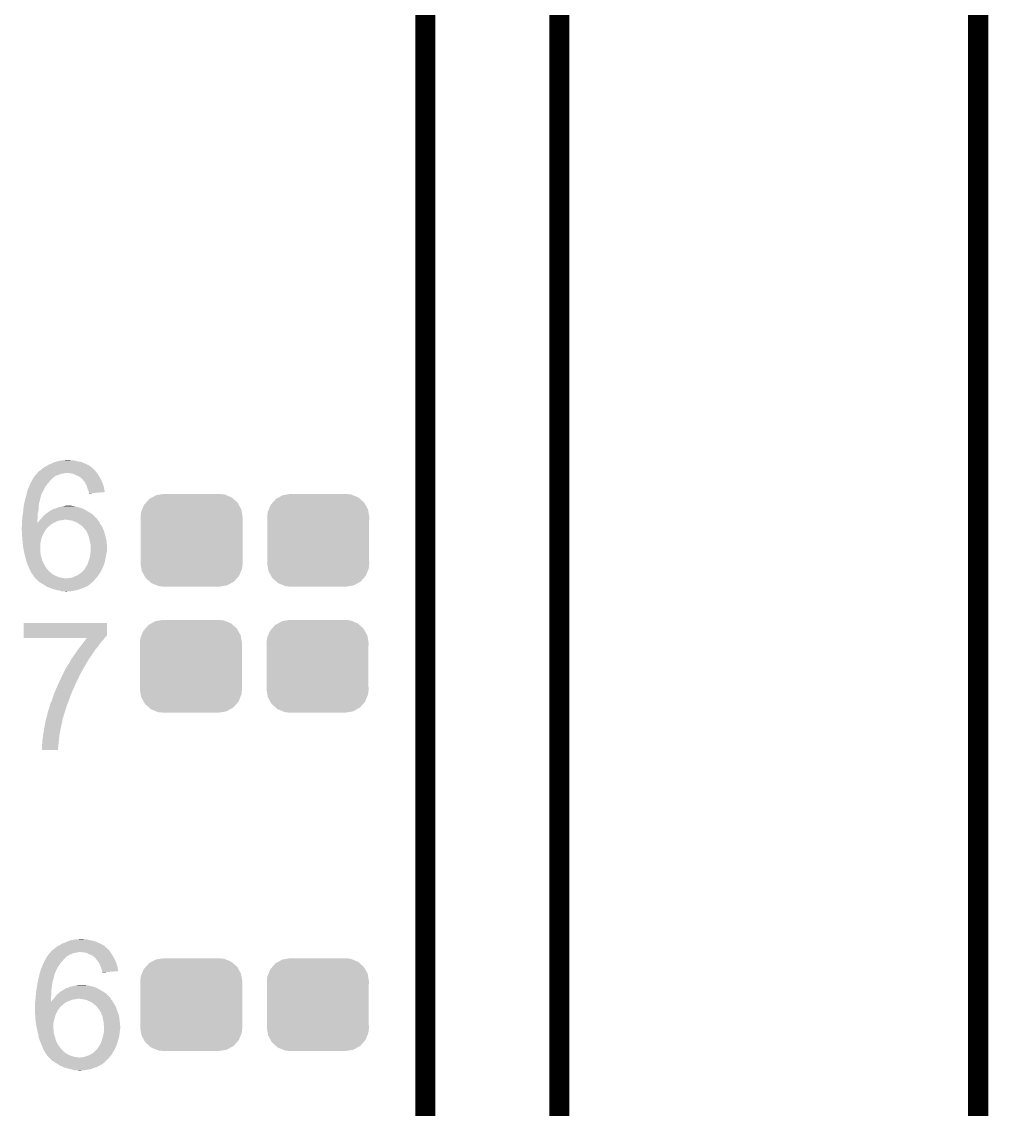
# Model space of a CAD drawing. Extents: x -1.3 to 24.2, y -3.9 to 53.4.
# Drawn here: x 16.88 to 24.21, y 36.93 to 45.17 of the extents above; entities that cross this region are included whole.
import ezdxf

# ---------------------------------------------------------------- set-up
doc = ezdxf.new("R2010")
doc.units = 0
doc.layers.get('0').update_dxf_attribs({"linetype": 'CONTINUOUS'})
for name, color, linetype in [('LIGHT_RANGER_14CLICK_V101_GKO', 10, 'CONTINUOUS'), ('LIGHT_RANGER_14CLICK_V101_GTO', 9, 'CONTINUOUS'), ('LIGHT_RANGER_14CLICK_V101_GTS', 11, 'CONTINUOUS')]:
    doc.layers.add(name, color=color, linetype=linetype)

# ---------------------------------------------------------------- blocks, each defined once
blk = doc.blocks.new('CUSTOM_44')
for points in [[(-0.298526, 0.325596), (-0.268438, 0.342124), (0.30335, 0.325596), (0.2622, 0.342124)], [(-0.268438, 0.342124), (-0.233628, 0.347838), (0.2622, 0.342124), (0.247972, 0.347838)], [(-0.233628, 0.347838), (-0.20955, 0.35179), (0.247972, 0.347838), (0.20955, 0.35179)], [(-0.37475, 0.234078), (-0.360486, 0.26887), (0.377262, 0.234078), (0.357822, 0.26887)], [(-0.360486, 0.26887), (-0.34504, 0.286174), (0.357822, 0.26887), (0.348152, 0.286174)], [(-0.34504, 0.286174), (-0.320744, 0.31339), (0.348152, 0.286174), (0.317222, 0.31339)], [(-0.320744, 0.31339), (-0.298526, 0.325596), (0.317222, 0.31339), (0.30335, 0.325596)], [(-0.38735, 0.17526), (-0.383124, 0.213652), (0.38735, 0.17526), (0.380766, 0.213652)], [(-0.38608, 0.154124), (-0.38735, 0.17526), (0.38608, 0.154124), (0.38735, 0.17526)], [(-0.383124, 0.213652), (-0.37475, 0.234078), (0.380766, 0.213652), (0.377262, 0.234078)], [(-0.38608, -0.154124), (-0.38608, 0.154124), (0.38608, -0.154124), (0.38608, 0.154124)], [(-0.38735, -0.17526), (-0.38608, -0.154124), (0.38735, -0.17526), (0.38608, -0.154124)], [(-0.380764, -0.213652), (-0.38735, -0.17526), (0.383124, -0.213652), (0.38735, -0.17526)], [(-0.377262, -0.234078), (-0.380764, -0.213652), (0.374748, -0.234078), (0.383124, -0.213652)], [(-0.35782, -0.26887), (-0.377262, -0.234078), (0.360486, -0.26887), (0.374748, -0.234078)], [(-0.348152, -0.286174), (-0.35782, -0.26887), (0.345038, -0.286174), (0.360486, -0.26887)], [(-0.31722, -0.31339), (-0.348152, -0.286174), (0.320744, -0.31339), (0.345038, -0.286174)], [(-0.30335, -0.325596), (-0.31722, -0.31339), (0.298524, -0.325596), (0.320744, -0.31339)], [(-0.262198, -0.342124), (-0.30335, -0.325596), (0.268438, -0.342124), (0.298524, -0.325596)], [(-0.247972, -0.347838), (-0.262198, -0.342124), (0.233626, -0.347838), (0.268438, -0.342124)], [(-0.20955, -0.35179), (-0.247972, -0.347838), (0.20955, -0.35179), (0.233626, -0.347838)]]:
    blk.add_solid(points)

msp = doc.modelspace()

# ---------------------------------------------------------------- linework, layer by layer
at = {"layer": 'LIGHT_RANGER_14CLICK_V101_GKO', "const_width": 0.1524}
for points in [[(20.955, 24.80056), (20.955, 53.34)], [(19.939, 26.924), (19.939, 52.197)], [(24.13, -1.27), (24.13, 51.054)]]:
    msp.add_lwpolyline(points, dxfattribs=at)
at = {"layer": 'LIGHT_RANGER_14CLICK_V101_GTO'}
for points in [[(17.063718, 41.80078), (17.071842, 41.805858), (17.39646, 41.80078), (17.388842, 41.805858)], [(17.071842, 41.805858), (17.084036, 41.81348), (17.388842, 41.805858), (17.3736, 41.81348)], [(17.084036, 41.81348), (17.10436, 41.8211), (17.3736, 41.81348), (17.35836, 41.8211)], [(17.10436, 41.8211), (17.124682, 41.831262), (17.35836, 41.8211), (17.33397, 41.831262)], [(17.124682, 41.831262), (17.133136, 41.833798), (17.33397, 41.831262), (17.327882, 41.833798)], [(17.133136, 41.833798), (17.150078, 41.83888), (17.327882, 41.833798), (17.2974, 41.83888)], [(17.150078, 41.83888), (17.175478, 41.84396), (17.2974, 41.83888), (17.278776, 41.84396)], [(17.175478, 41.84396), (17.20088, 41.8465), (17.278776, 41.84396), (17.269464, 41.8465)], [(17.20088, 41.8465), (17.228796, 41.849038), (17.249144, 41.8465), (17.241522, 41.849038)], [(17.228796, 41.849038), (17.228818, 41.84904), (17.241522, 41.849038), (17.228818, 41.84904)], [(16.969994, 41.71696), (16.978882, 41.729658), (17.122136, 41.71696), (17.137378, 41.729658)], [(16.978882, 41.729658), (16.982438, 41.734738), (17.137378, 41.729658), (17.15516, 41.734738)], [(16.982438, 41.734738), (16.982442, 41.734742), (17.15516, 41.734738), (17.155168, 41.734742)], [(16.982442, 41.734742), (16.990056, 41.742358), (17.155168, 41.734742), (17.172938, 41.742358)], [(16.990056, 41.742358), (16.992598, 41.7449), (17.172938, 41.742358), (17.18818, 41.7449)], [(16.992598, 41.7449), (16.9926, 41.744902), (17.18818, 41.7449), (17.188188, 41.744902)], [(16.9926, 41.744902), (16.99641, 41.74998), (17.188188, 41.744902), (17.213578, 41.74998)], [(16.99641, 41.74998), (17.000222, 41.75506), (17.447896, 41.74998), (17.444086, 41.75506)], [(17.000222, 41.75506), (17.00276, 41.7576), (17.444086, 41.75506), (17.44218, 41.7576)], [(17.00276, 41.7576), (17.007842, 41.762682), (17.44218, 41.7576), (17.438792, 41.762682)], [(17.007842, 41.762682), (17.012072, 41.76522), (17.438792, 41.762682), (17.4371, 41.76522)], [(17.012072, 41.76522), (17.020542, 41.770302), (17.4371, 41.76522), (17.432018, 41.770302)], [(17.020542, 41.770302), (17.03324, 41.783), (17.432018, 41.770302), (17.41932, 41.783)], [(17.03324, 41.783), (17.033242, 41.783002), (17.41932, 41.783), (17.419318, 41.783002)], [(17.033242, 41.783002), (17.048482, 41.79316), (17.419318, 41.783002), (17.40713, 41.79316)], [(17.048482, 41.79316), (17.05356, 41.7957), (17.40713, 41.79316), (17.40408, 41.7957)], [(17.05356, 41.7957), (17.063718, 41.80078), (17.40408, 41.7957), (17.39646, 41.80078)], [(17.249138, 41.74744), (17.223742, 41.74998), (17.449802, 41.74744), (17.447896, 41.74998)], [(17.271998, 41.742362), (17.249138, 41.74744), (17.45361, 41.742362), (17.449802, 41.74744)], [(17.282166, 41.737278), (17.271998, 41.742362), (17.457422, 41.737278), (17.45361, 41.742362)], [(17.29232, 41.7322), (17.282166, 41.737278), (17.46047, 41.7322), (17.457422, 41.737278)], [(17.310102, 41.72458), (17.29232, 41.7322), (17.465042, 41.72458), (17.46047, 41.7322)], [(17.32534, 41.71442), (17.310102, 41.72458), (17.471138, 41.71442), (17.465042, 41.72458)], [(16.923596, 41.62298), (16.934178, 41.648378), (17.04594, 41.62298), (17.05864, 41.648378)], [(16.934178, 41.648378), (16.93418, 41.64838), (17.05864, 41.648378), (17.05864, 41.64838)], [(16.93418, 41.64838), (16.943558, 41.668702), (17.05864, 41.64838), (17.07388, 41.668702)], [(16.943558, 41.668702), (16.94942, 41.6814), (17.07388, 41.668702), (17.084764, 41.6814)], [(16.94942, 41.6814), (16.95219, 41.68648), (17.084764, 41.6814), (17.08912, 41.68648)], [(16.95219, 41.68648), (16.964662, 41.709342), (17.08912, 41.68648), (17.111982, 41.709342)], [(16.964662, 41.709342), (16.96999, 41.716954), (17.111982, 41.709342), (17.119594, 41.716954)], [(16.96999, 41.716954), (16.969994, 41.71696), (17.119594, 41.716954), (17.122136, 41.71696)], [(17.32788, 41.71188), (17.32534, 41.71442), (17.47266, 41.71188), (17.471138, 41.71442)], [(17.34312, 41.69664), (17.32788, 41.71188), (17.48028, 41.69664), (17.47266, 41.71188)], [(17.35328, 41.68394), (17.34312, 41.69664), (17.48663, 41.68394), (17.48028, 41.69664)], [(17.354976, 41.681398), (17.35328, 41.68394), (17.4879, 41.681398), (17.48663, 41.68394)], [(17.363438, 41.668702), (17.354976, 41.681398), (17.492436, 41.668702), (17.4879, 41.681398)], [(17.37106, 41.65346), (17.363438, 41.668702), (17.497878, 41.65346), (17.492436, 41.668702)], [(17.373238, 41.645838), (17.37106, 41.65346), (17.5006, 41.645838), (17.497878, 41.65346)], [(17.37614, 41.63568), (17.373238, 41.645838), (17.5025, 41.63568), (17.5006, 41.645838)], [(16.9037, 41.549318), (16.908388, 41.564558), (17.01749, 41.549318), (17.02054, 41.564558)], [(16.908388, 41.564558), (16.910734, 41.572182), (17.02054, 41.564558), (17.02308, 41.572182)], [(16.910734, 41.572182), (16.913858, 41.582338), (17.02308, 41.572182), (17.025618, 41.582338)], [(16.913858, 41.582338), (16.91386, 41.58234), (17.025618, 41.582338), (17.025618, 41.58234)], [(16.91386, 41.58234), (16.916036, 41.592496), (17.025618, 41.58234), (17.030698, 41.592496)], [(16.916036, 41.592496), (16.91658, 41.595034), (17.030698, 41.592496), (17.0307, 41.595034)], [(16.91658, 41.595034), (16.921482, 41.617902), (17.0307, 41.595034), (17.04317, 41.617902)], [(16.921482, 41.617902), (16.923596, 41.62298), (17.04317, 41.617902), (17.04594, 41.62298)], [(17.38122, 41.620438), (17.37614, 41.63568), (17.505348, 41.620438), (17.5025, 41.63568)], [(17.386298, 41.607742), (17.38122, 41.620438), (17.50772, 41.607742), (17.505348, 41.620438)], [(17.386936, 41.605198), (17.386298, 41.607742), (17.508194, 41.605198), (17.50772, 41.607742)], [(17.38884, 41.597582), (17.386936, 41.605198), (17.418478, 41.597582), (17.508194, 41.605198)], [(17.38884, 41.595066), (17.38884, 41.597582), (17.38884, 41.595066), (17.418478, 41.597582)], [(16.88994, 41.468038), (16.891, 41.48074), (17.0053, 41.468038), (17.0053, 41.48074)], [(16.891, 41.48074), (16.892172, 41.488358), (17.0053, 41.48074), (17.0053, 41.488358)], [(16.892172, 41.488358), (16.89608, 41.51376), (17.0053, 41.488358), (17.008928, 41.51376)], [(16.89608, 41.51376), (16.898256, 41.523918), (17.008928, 41.51376), (17.01038, 41.523918)], [(16.898256, 41.523918), (16.901522, 41.53916), (17.01038, 41.523918), (17.015458, 41.53916)], [(16.901522, 41.53916), (16.9037, 41.549318), (17.015458, 41.53916), (17.01749, 41.549318)], [(17.110704, 41.473118), (17.11452, 41.475662), (17.355822, 41.473118), (17.349888, 41.475662)], [(17.11452, 41.475662), (17.127222, 41.478202), (17.349888, 41.475662), (17.343964, 41.478202)], [(17.127222, 41.478202), (17.133142, 41.48074), (17.343964, 41.478202), (17.338042, 41.48074)], [(17.133142, 41.48074), (17.145, 41.485822), (17.338042, 41.48074), (17.321526, 41.485822)], [(17.145, 41.485822), (17.162778, 41.4909), (17.321526, 41.485822), (17.305022, 41.4909)], [(17.162778, 41.4909), (17.174208, 41.49344), (17.305022, 41.4909), (17.292322, 41.49344)], [(17.174208, 41.49344), (17.18564, 41.49598), (17.292322, 41.49344), (17.2847, 41.49598)], [(17.18564, 41.49598), (17.19833, 41.498518), (17.2847, 41.49598), (17.277082, 41.498518)], [(17.19833, 41.498518), (17.19834, 41.49852), (17.277082, 41.498518), (17.266922, 41.49852)], [(17.19834, 41.49852), (17.211042, 41.50106), (17.266922, 41.49852), (17.254222, 41.50106)], [(16.88084, 41.39184), (16.881302, 41.396922), (16.99769, 41.39184), (16.99768, 41.396922)], [(16.88084, 41.371558), (16.88084, 41.39184), (16.997722, 41.371558), (16.99769, 41.39184)], [(16.881302, 41.396922), (16.88338, 41.41978), (16.99768, 41.396922), (16.999964, 41.41978)], [(16.88338, 41.41978), (16.883802, 41.42232), (16.999964, 41.41978), (17.00022, 41.42232)], [(16.883802, 41.42232), (16.887612, 41.445178), (17.00022, 41.42232), (17.00022, 41.445178)], [(16.887612, 41.445178), (16.88846, 41.450258), (17.00022, 41.445178), (17.001348, 41.450258)], [(16.88846, 41.450258), (16.88994, 41.468038), (17.001348, 41.450258), (17.0053, 41.468038)], [(17.01292, 41.3893), (17.01546, 41.39184), (17.162782, 41.3893), (17.1831, 41.39184)], [(17.01546, 41.39184), (17.017578, 41.394382), (17.1831, 41.39184), (17.198342, 41.394382)], [(17.017578, 41.394382), (17.019692, 41.39692), (17.198342, 41.394382), (17.203424, 41.39692)], [(17.019692, 41.39692), (17.02604, 41.404538), (17.45234, 41.39692), (17.447262, 41.404538)], [(17.02604, 41.404538), (17.02816, 41.40708), (17.447262, 41.404538), (17.445992, 41.40708)], [(17.02816, 41.40708), (17.030332, 41.409616), (17.445992, 41.40708), (17.444722, 41.409616)], [(17.030332, 41.409616), (17.032508, 41.412154), (17.444722, 41.409616), (17.442186, 41.412154)], [(17.032508, 41.412154), (17.032512, 41.41216), (17.442186, 41.412154), (17.439644, 41.41216)], [(17.032512, 41.41216), (17.0434, 41.424862), (17.439644, 41.41216), (17.426942, 41.424862)], [(17.0434, 41.424862), (17.046362, 41.427402), (17.426942, 41.424862), (17.4244, 41.427402)], [(17.046362, 41.427402), (17.061178, 41.4401), (17.4244, 41.427402), (17.409584, 41.4401)], [(17.061178, 41.4401), (17.064564, 41.44264), (17.409584, 41.4401), (17.406618, 41.44264)], [(17.064564, 41.44264), (17.0815, 41.45534), (17.406618, 41.44264), (17.384396, 41.45534)], [(17.0815, 41.45534), (17.093696, 41.462962), (17.384396, 41.45534), (17.371058, 41.462962)], [(17.093696, 41.462962), (17.101822, 41.46804), (17.371058, 41.462962), (17.36344, 41.46804)], [(17.101822, 41.46804), (17.104366, 41.468046), (17.36344, 41.46804), (17.363432, 41.468046)], [(17.104366, 41.468046), (17.1069, 41.47058), (17.363432, 41.468046), (17.35963, 41.47058)], [(17.1069, 41.47058), (17.110704, 41.473118), (17.35963, 41.47058), (17.355822, 41.473118)], [(17.24152, 41.39184), (17.211038, 41.39692), (17.456152, 41.39184), (17.45234, 41.39692)], [(17.266922, 41.386758), (17.24152, 41.39184), (17.459964, 41.386758), (17.456152, 41.39184)], [(16.8783, 41.335962), (16.88084, 41.351202), (17.073882, 41.335962), (17.091026, 41.351202)], [(16.8783, 41.33596), (16.8783, 41.335962), (17.07388, 41.33596), (17.073882, 41.335962)], [(16.8783, 41.325802), (16.8783, 41.33596), (17.063722, 41.325802), (17.07388, 41.33596)], [(16.8783, 41.323258), (16.8783, 41.325802), (17.062194, 41.323258), (17.063722, 41.325802)], [(16.878866, 41.3131), (16.8783, 41.323258), (17.0561, 41.3131), (17.062194, 41.323258)], [(16.879854, 41.295318), (16.878866, 41.3131), (17.04594, 41.295318), (17.0561, 41.3131)], [(16.88084, 41.37152), (16.88084, 41.371558), (17.1196, 41.37152), (17.119684, 41.371558)], [(16.88084, 41.35628), (16.88084, 41.37152), (17.09674, 41.35628), (17.1196, 41.37152)], [(16.88084, 41.351202), (16.88084, 41.35628), (17.091026, 41.351202), (17.09674, 41.35628)], [(16.997722, 41.371558), (17.00022, 41.37406), (17.119684, 41.371558), (17.125314, 41.37406)], [(17.00022, 41.37406), (17.0053, 41.38168), (17.125314, 41.37406), (17.14246, 41.38168)], [(17.0053, 41.38168), (17.005302, 41.381682), (17.14246, 41.38168), (17.142464, 41.381682)], [(17.005302, 41.381682), (17.01292, 41.3893), (17.142464, 41.381682), (17.162782, 41.3893)], [(17.289776, 41.376602), (17.266922, 41.386758), (17.46758, 41.376602), (17.459964, 41.386758)], [(17.28978, 41.3766), (17.289776, 41.376602), (17.467582, 41.3766), (17.46758, 41.376602)], [(17.310098, 41.36644), (17.28978, 41.3766), (17.471648, 41.36644), (17.467582, 41.3766)], [(17.313144, 41.363902), (17.310098, 41.36644), (17.472662, 41.363902), (17.471648, 41.36644)], [(17.325342, 41.353738), (17.313144, 41.363902), (17.480792, 41.353738), (17.472662, 41.363902)], [(17.329576, 41.351198), (17.325342, 41.353738), (17.482822, 41.351198), (17.480792, 41.353738)], [(17.338042, 41.346118), (17.329576, 41.351198), (17.485362, 41.346118), (17.482822, 41.351198)], [(17.343122, 41.338498), (17.338042, 41.346118), (17.489172, 41.338498), (17.485362, 41.346118)], [(17.34566, 41.33596), (17.343122, 41.338498), (17.49044, 41.33596), (17.489172, 41.338498)], [(17.361464, 41.31818), (17.34566, 41.33596), (17.49806, 41.31818), (17.49044, 41.33596)], [(17.365982, 41.313096), (17.361464, 41.31818), (17.499968, 41.313096), (17.49806, 41.31818)], [(17.373602, 41.297858), (17.365982, 41.313096), (17.50568, 41.297858), (17.499968, 41.313096)], [(16.88084, 41.27754), (16.879854, 41.295318), (17.03705, 41.27754), (17.04594, 41.295318)], [(16.881, 41.275), (16.88084, 41.27754), (17.03578, 41.275), (17.03705, 41.27754)], [(16.882746, 41.24706), (16.881, 41.275), (17.025622, 41.24706), (17.03578, 41.275)], [(16.88338, 41.2369), (16.882746, 41.24706), (17.023772, 41.2369), (17.025622, 41.24706)], [(16.885604, 41.219122), (16.88338, 41.2369), (17.02054, 41.219122), (17.023772, 41.2369)], [(17.37868, 41.287698), (17.373602, 41.297858), (17.508222, 41.287698), (17.50568, 41.297858)], [(17.38884, 41.259758), (17.37868, 41.287698), (17.515206, 41.259758), (17.508222, 41.287698)], [(17.389348, 41.25722), (17.38884, 41.259758), (17.51584, 41.25722), (17.515206, 41.259758)], [(17.39392, 41.23436), (17.389348, 41.25722), (17.52092, 41.23436), (17.51584, 41.25722)], [(17.393922, 41.234358), (17.39392, 41.23436), (17.52092, 41.234358), (17.52092, 41.23436)], [(17.399002, 41.2115), (17.393922, 41.234358), (17.523208, 41.2115), (17.52092, 41.234358)], [(16.88846, 41.19626), (16.885604, 41.219122), (17.018906, 41.19626), (17.02054, 41.219122)], [(16.890276, 41.18356), (16.88846, 41.19626), (17.018, 41.18356), (17.018906, 41.19626)], [(16.89354, 41.160702), (16.890276, 41.18356), (17.018, 41.160702), (17.018, 41.18356)], [(16.89354, 41.1607), (16.89354, 41.160702), (17.018002, 41.1607), (17.018, 41.160702)], [(16.897058, 41.14546), (16.89354, 41.1607), (17.02054, 41.14546), (17.018002, 41.1607)], [(16.90116, 41.127682), (16.897058, 41.14546), (17.02308, 41.127682), (17.02054, 41.14546)], [(17.399, 41.14038), (17.399846, 41.153078), (17.520636, 41.14038), (17.52346, 41.153078)], [(17.399848, 41.208962), (17.399002, 41.2115), (17.52346, 41.208962), (17.523208, 41.2115)], [(17.399846, 41.153078), (17.40154, 41.17848), (17.52346, 41.153078), (17.52346, 41.17848)], [(17.40154, 41.203876), (17.399848, 41.208962), (17.52346, 41.203876), (17.52346, 41.208962)], [(17.40154, 41.17848), (17.40154, 41.203876), (17.52346, 41.17848), (17.52346, 41.203876)], [(16.90116, 41.12768), (16.90116, 41.127682), (17.023082, 41.12768), (17.02308, 41.127682)], [(16.90878, 41.0972), (16.90116, 41.12768), (17.0307, 41.0972), (17.023082, 41.12768)], [(16.911828, 41.087042), (16.90878, 41.0972), (17.033238, 41.087042), (17.0307, 41.0972)], [(16.9164, 41.071798), (16.911828, 41.087042), (17.040862, 41.071798), (17.033238, 41.087042)], [(16.91843, 41.066724), (16.9164, 41.071798), (17.043398, 41.066724), (17.040862, 41.071798)], [(16.919446, 41.064184), (16.91843, 41.066724), (17.0434, 41.064184), (17.043398, 41.066724)], [(16.922496, 41.056562), (16.919446, 41.064184), (17.048478, 41.056562), (17.0434, 41.064184)], [(17.376138, 41.054016), (17.382234, 41.074338), (17.501444, 41.054016), (17.508218, 41.074338)], [(17.382234, 41.074338), (17.38376, 41.07942), (17.508218, 41.074338), (17.509142, 41.07942)], [(17.38376, 41.07942), (17.393918, 41.107358), (17.509142, 41.07942), (17.514222, 41.107358)], [(17.393918, 41.107358), (17.397436, 41.13022), (17.514222, 41.107358), (17.51838, 41.13022)], [(17.397436, 41.13022), (17.399, 41.14038), (17.51838, 41.13022), (17.520636, 41.14038)], [(16.92656, 41.0464), (16.922496, 41.056562), (17.05356, 41.0464), (17.048478, 41.056562)], [(16.932002, 41.033702), (16.92656, 41.0464), (17.061178, 41.033702), (17.05356, 41.0464)], [(16.93418, 41.02862), (16.932002, 41.033702), (17.065244, 41.02862), (17.061178, 41.033702)], [(16.93799, 41.021), (16.93418, 41.02862), (17.07134, 41.021), (17.065244, 41.02862)], [(16.94434, 41.0083), (16.93799, 41.021), (17.081924, 41.0083), (17.07134, 41.021)], [(16.945356, 41.005762), (16.94434, 41.0083), (17.084038, 41.005762), (17.081924, 41.0083)], [(16.94942, 40.995602), (16.945356, 41.005762), (17.096232, 40.995602), (17.084038, 41.005762)], [(16.95958, 40.982898), (16.94942, 40.995602), (17.111478, 40.982898), (17.096232, 40.995602)], [(16.96085, 40.98036), (16.95958, 40.982898), (17.114522, 40.98036), (17.111478, 40.982898)], [(16.964658, 40.972744), (16.96085, 40.98036), (17.129754, 40.972744), (17.114522, 40.98036)], [(17.30248, 40.97528), (17.321526, 40.987978), (17.459642, 40.97528), (17.46758, 40.987978)], [(17.321526, 40.987978), (17.32534, 40.99052), (17.46758, 40.987978), (17.469612, 40.99052)], [(17.32534, 40.99052), (17.338038, 41.000678), (17.469612, 40.99052), (17.477736, 41.000678)], [(17.338038, 41.000678), (17.33804, 41.000682), (17.477736, 41.000678), (17.47774, 41.000682)], [(17.33804, 41.000682), (17.345656, 41.010834), (17.47774, 41.000682), (17.482816, 41.010834)], [(17.345656, 41.010836), (17.34566, 41.013358), (17.482818, 41.010836), (17.482818, 41.013358)], [(17.345656, 41.010834), (17.345656, 41.010836), (17.482816, 41.010834), (17.482818, 41.010836)], [(17.34566, 41.013358), (17.349808, 41.013376), (17.482818, 41.013358), (17.48282, 41.013376)], [(17.349808, 41.013376), (17.35073, 41.01338), (17.48282, 41.013376), (17.48282, 41.01338)], [(17.35073, 41.01338), (17.355818, 41.020998), (17.48282, 41.01338), (17.48663, 41.020998)], [(17.355818, 41.020998), (17.36344, 41.036238), (17.48663, 41.020998), (17.494248, 41.036238)], [(17.36344, 41.036238), (17.368884, 41.04386), (17.494248, 41.036238), (17.49806, 41.04386)], [(17.368884, 41.04386), (17.376138, 41.054016), (17.49806, 41.04386), (17.501444, 41.054016)], [(16.9672, 40.9702), (16.964658, 40.972744), (17.13484, 40.9702), (17.129754, 40.972744)], [(16.969738, 40.967658), (16.9672, 40.9702), (17.141196, 40.967658), (17.13484, 40.9702)], [(16.972278, 40.962584), (16.969738, 40.967658), (17.15388, 40.962584), (17.141196, 40.967658)], [(16.974822, 40.96004), (16.972278, 40.962584), (17.160238, 40.96004), (17.15388, 40.962584)], [(16.979902, 40.95496), (16.974822, 40.96004), (17.178018, 40.95496), (17.160238, 40.96004)], [(16.982442, 40.95242), (16.979902, 40.95496), (17.1958, 40.95242), (17.178018, 40.95496)], [(16.984982, 40.94988), (16.982442, 40.95242), (17.21612, 40.94988), (17.1958, 40.95242)], [(17.005302, 40.92956), (16.984982, 40.94988), (17.42186, 40.92956), (17.43964, 40.94988)], [(17.010378, 40.924482), (17.005302, 40.92956), (17.416146, 40.924482), (17.42186, 40.92956)], [(17.034762, 40.909242), (17.010378, 40.924482), (17.399002, 40.909242), (17.416146, 40.924482)], [(17.063214, 40.89146), (17.034762, 40.909242), (17.376138, 40.89146), (17.399002, 40.909242)], [(17.223736, 40.94988), (17.228816, 40.952418), (17.43964, 40.94988), (17.441814, 40.952418)], [(17.228816, 40.952418), (17.241518, 40.95242), (17.441814, 40.952418), (17.441816, 40.95242)], [(17.241518, 40.95242), (17.261838, 40.9575), (17.441816, 40.95242), (17.446172, 40.9575)], [(17.261838, 40.9575), (17.27962, 40.96512), (17.446172, 40.9575), (17.452704, 40.96512)], [(17.27962, 40.96512), (17.28533, 40.967658), (17.452704, 40.96512), (17.45488, 40.967658)], [(17.28533, 40.967658), (17.30248, 40.97528), (17.45488, 40.967658), (17.459642, 40.97528)], [(17.063224, 40.891454), (17.063214, 40.89146), (17.371054, 40.891454), (17.376138, 40.89146)], [(17.067282, 40.888918), (17.063224, 40.891454), (17.368516, 40.888918), (17.371054, 40.891454)], [(17.071338, 40.886382), (17.067282, 40.888918), (17.363444, 40.886382), (17.368516, 40.888918)], [(17.09167, 40.878758), (17.071338, 40.886382), (17.348198, 40.878758), (17.363444, 40.886382)], [(17.10521, 40.87368), (17.09167, 40.878758), (17.330418, 40.87368), (17.348198, 40.878758)], [(17.111978, 40.871142), (17.10521, 40.87368), (17.324072, 40.871142), (17.330418, 40.87368)], [(17.1323, 40.866058), (17.111978, 40.871142), (17.311362, 40.866058), (17.324072, 40.871142)], [(17.13992, 40.86352), (17.1323, 40.866058), (17.305018, 40.86352), (17.311362, 40.866058)], [(17.147538, 40.860982), (17.13992, 40.86352), (17.292328, 40.860982), (17.305018, 40.86352)], [(17.165316, 40.85844), (17.147538, 40.860982), (17.27962, 40.85844), (17.292328, 40.860982)], [(17.178016, 40.853362), (17.165316, 40.85844), (17.249152, 40.853362), (17.27962, 40.85844)], [(17.203416, 40.85336), (17.178016, 40.853362), (17.249142, 40.85336), (17.249152, 40.853362)], [(17.211038, 40.850822), (17.203416, 40.85336), (17.216148, 40.850822), (17.249142, 40.85336)], [(17.216122, 40.85082), (17.211038, 40.850822), (17.216122, 40.85082), (17.216148, 40.850822)], [(16.893544, 40.51808), (16.893562, 40.612036), (17.52346, 40.51808), (17.52346, 40.612036)], [(16.893562, 40.612036), (16.893564, 40.61206), (17.52346, 40.612036), (16.893564, 40.61206)], [(16.89354, 40.5003), (16.893542, 40.507918), (17.50822, 40.5003), (17.513298, 40.507918)], [(16.89354, 40.497784), (16.89354, 40.5003), (17.506332, 40.497784), (17.50822, 40.5003)], [(17.371012, 40.49776), (16.89354, 40.497784), (17.506314, 40.49776), (17.506332, 40.497784)], [(16.893542, 40.515534), (16.893544, 40.51808), (17.523454, 40.515534), (17.52346, 40.51808)], [(16.893542, 40.513), (16.893542, 40.515534), (17.52092, 40.513), (17.523454, 40.515534)], [(16.893542, 40.507918), (16.893542, 40.513), (17.513298, 40.507918), (17.52092, 40.513)], [(17.355484, 40.47744), (17.365188, 40.49014), (17.49044, 40.47744), (17.5006, 40.49014)], [(17.365188, 40.49014), (17.371012, 40.49776), (17.5006, 40.49014), (17.506314, 40.49776)], [(17.273586, 40.36568), (17.30502, 40.4114), (17.40662, 40.36568), (17.4371, 40.4114)], [(17.30502, 40.4114), (17.318606, 40.42918), (17.4371, 40.4114), (17.45234, 40.42918)], [(17.318606, 40.42918), (17.345778, 40.46474), (17.45234, 40.42918), (17.47774, 40.46474)], [(17.345778, 40.46474), (17.355484, 40.47744), (17.47774, 40.46474), (17.49044, 40.47744)], [(17.240248, 40.31234), (17.249142, 40.330122), (17.371062, 40.31234), (17.382376, 40.330122)], [(17.249142, 40.330122), (17.256124, 40.34028), (17.382376, 40.330122), (17.38884, 40.34028)], [(17.256124, 40.34028), (17.273586, 40.36568), (17.38884, 40.34028), (17.40662, 40.36568)], [(17.19105, 40.22598), (17.197124, 40.238678), (17.3228, 40.22598), (17.33042, 40.238678)], [(17.197124, 40.238678), (17.19834, 40.24122), (17.33042, 40.238678), (17.331266, 40.24122)], [(17.19834, 40.24122), (17.200882, 40.246302), (17.331266, 40.24122), (17.33296, 40.246302)], [(17.200882, 40.246302), (17.20596, 40.253918), (17.33296, 40.246302), (17.33804, 40.253918)], [(17.20596, 40.25392), (17.21104, 40.266622), (17.338042, 40.25392), (17.34545, 40.266622)], [(17.20596, 40.253918), (17.20596, 40.25392), (17.33804, 40.253918), (17.338042, 40.25392)], [(17.21104, 40.266622), (17.218658, 40.27932), (17.34545, 40.266622), (17.352856, 40.27932)], [(17.218658, 40.27932), (17.222044, 40.2844), (17.352856, 40.27932), (17.35582, 40.2844)], [(17.222044, 40.2844), (17.23898, 40.309802), (17.35582, 40.2844), (17.369676, 40.309802)], [(17.23898, 40.309802), (17.240248, 40.31234), (17.369676, 40.309802), (17.371062, 40.31234)], [(17.156544, 40.15232), (17.1704, 40.1828), (17.28724, 40.15232), (17.30248, 40.1828)], [(17.1704, 40.1828), (17.175258, 40.19296), (17.30248, 40.1828), (17.30756, 40.19296)], [(17.175258, 40.19296), (17.183762, 40.21074), (17.30756, 40.19296), (17.31518, 40.21074)], [(17.183762, 40.21074), (17.19105, 40.22598), (17.31518, 40.21074), (17.3228, 40.22598)], [(17.121292, 40.07104), (17.12214, 40.073578), (17.25168, 40.07104), (17.252736, 40.073578)], [(17.12214, 40.073578), (17.134114, 40.10152), (17.252736, 40.073578), (17.26438, 40.10152)], [(17.134114, 40.10152), (17.145, 40.12692), (17.26438, 40.10152), (17.27708, 40.12692)], [(17.145, 40.12692), (17.156544, 40.15232), (17.27708, 40.12692), (17.28724, 40.15232)], [(17.09166, 39.98468), (17.09674, 40.005002), (17.21961, 39.98468), (17.227232, 40.005002)], [(17.09674, 40.005002), (17.106902, 40.025322), (17.227232, 40.005002), (17.234852, 40.025322)], [(17.106902, 40.025322), (17.112234, 40.0431), (17.234852, 40.025322), (17.24152, 40.0431)], [(17.112234, 40.0431), (17.11452, 40.05072), (17.24152, 40.0431), (17.24429, 40.05072)], [(17.11452, 40.05072), (17.121292, 40.07104), (17.24429, 40.05072), (17.25168, 40.07104)], [(17.067914, 39.903394), (17.069902, 39.911016), (17.195796, 39.903394), (17.1958, 39.911016)], [(17.069902, 39.911016), (17.071228, 39.9161), (17.1958, 39.911016), (17.19834, 39.9161)], [(17.071228, 39.9161), (17.07388, 39.926262), (17.19834, 39.9161), (17.201466, 39.926262)], [(17.07388, 39.926262), (17.073882, 39.933882), (17.201466, 39.926262), (17.20381, 39.933882)], [(17.073882, 39.933882), (17.07642, 39.9415), (17.20381, 39.933882), (17.206154, 39.9415)], [(17.07642, 39.9415), (17.086582, 39.9669), (17.206154, 39.9415), (17.21397, 39.9669)], [(17.086582, 39.9669), (17.090934, 39.982142), (17.21397, 39.9669), (17.21866, 39.982142)], [(17.090934, 39.982142), (17.09166, 39.98468), (17.21866, 39.982142), (17.21961, 39.98468)], [(17.049496, 39.819582), (17.05305, 39.837358), (17.17548, 39.819582), (17.17802, 39.837358)], [(17.05305, 39.837358), (17.05356, 39.8399), (17.17802, 39.837358), (17.178746, 39.8399)], [(17.05356, 39.8399), (17.05633, 39.855138), (17.178746, 39.8399), (17.1831, 39.855138)], [(17.05633, 39.855138), (17.05864, 39.86784), (17.1831, 39.855138), (17.185216, 39.86784)], [(17.05864, 39.86784), (17.063278, 39.88562), (17.185216, 39.86784), (17.18818, 39.88562)], [(17.063278, 39.88562), (17.065928, 39.89578), (17.18818, 39.88562), (17.190718, 39.89578)], [(17.065928, 39.89578), (17.067914, 39.903394), (17.190718, 39.89578), (17.195796, 39.903394)], [(17.03324, 39.71036), (17.03832, 39.74592), (17.15846, 39.71036), (17.162016, 39.74592)], [(17.03832, 39.74592), (17.039272, 39.753542), (17.162016, 39.74592), (17.16278, 39.753542)], [(17.039272, 39.753542), (17.04086, 39.766238), (17.16278, 39.753542), (17.16502, 39.766238)], [(17.04086, 39.766238), (17.04594, 39.79164), (17.16502, 39.766238), (17.169502, 39.79164)], [(17.04594, 39.79164), (17.046504, 39.79672), (17.169502, 39.79164), (17.1704, 39.79672)], [(17.046504, 39.79672), (17.04848, 39.814498), (17.1704, 39.79672), (17.17435, 39.814498)], [(17.04848, 39.814498), (17.049496, 39.819582), (17.17435, 39.814498), (17.17548, 39.819582)], [(17.0307, 39.679882), (17.03324, 39.695122), (17.155512, 39.679882), (17.15697, 39.695122)], [(17.0307, 39.649424), (17.0307, 39.679882), (17.1526, 39.649424), (17.155512, 39.679882)], [(17.03324, 39.70274), (17.03324, 39.71036), (17.1577, 39.70274), (17.15846, 39.71036)], [(17.03324, 39.695122), (17.03324, 39.70274), (17.15697, 39.695122), (17.1577, 39.70274)], [(17.152598, 39.6494), (17.0307, 39.649424), (17.152598, 39.6494), (17.1526, 39.649424)], [(17.172428, 38.173658), (17.1831, 38.18128), (17.490442, 38.173658), (17.47393, 38.18128)], [(17.1831, 38.18128), (17.20596, 38.1889), (17.47393, 38.18128), (17.45742, 38.1889)], [(17.20596, 38.1889), (17.226282, 38.19906), (17.45742, 38.1889), (17.433034, 38.19906)], [(17.226282, 38.19906), (17.233896, 38.201598), (17.433034, 38.19906), (17.426942, 38.201598)], [(17.233896, 38.201598), (17.249142, 38.20668), (17.426942, 38.201598), (17.398998, 38.20668)], [(17.249142, 38.20668), (17.27454, 38.21176), (17.398998, 38.20668), (17.380376, 38.21176)], [(17.27454, 38.21176), (17.302478, 38.2143), (17.380376, 38.21176), (17.371064, 38.2143)], [(17.302478, 38.2143), (17.330418, 38.21684), (17.350742, 38.2143), (17.340582, 38.21684)], [(17.071594, 38.08476), (17.08048, 38.097458), (17.221198, 38.08476), (17.238976, 38.097458)], [(17.08048, 38.097458), (17.084036, 38.102538), (17.238976, 38.097458), (17.256758, 38.102538)], [(17.084036, 38.102538), (17.08404, 38.102542), (17.256758, 38.102538), (17.256766, 38.102542)], [(17.08404, 38.102542), (17.084056, 38.105086), (17.256766, 38.102542), (17.261854, 38.105086)], [(17.084056, 38.105086), (17.089118, 38.107622), (17.261854, 38.105086), (17.266926, 38.107622)], [(17.089118, 38.107622), (17.091654, 38.110158), (17.266926, 38.107622), (17.271998, 38.110158)], [(17.091654, 38.110158), (17.094196, 38.1127), (17.271998, 38.110158), (17.28978, 38.1127)], [(17.094196, 38.1127), (17.0942, 38.112702), (17.28978, 38.1127), (17.28979, 38.112702)], [(17.0942, 38.112702), (17.096104, 38.11524), (17.28979, 38.112702), (17.30248, 38.11524)], [(17.096104, 38.11524), (17.09801, 38.11778), (17.30248, 38.11524), (17.312638, 38.11778)], [(17.09801, 38.11778), (17.101822, 38.12286), (17.549496, 38.11778), (17.545686, 38.12286)], [(17.101822, 38.12286), (17.104362, 38.1254), (17.545686, 38.12286), (17.54378, 38.1254)], [(17.104362, 38.1254), (17.109442, 38.13048), (17.54378, 38.1254), (17.540394, 38.13048)], [(17.109442, 38.13048), (17.112828, 38.13302), (17.540394, 38.13048), (17.5387, 38.13302)], [(17.112828, 38.13302), (17.1196, 38.1381), (17.5387, 38.13302), (17.533618, 38.1381)], [(17.1196, 38.1381), (17.122644, 38.140638), (17.533618, 38.1381), (17.531078, 38.140638)], [(17.122644, 38.140638), (17.125692, 38.143178), (17.531078, 38.140638), (17.526004, 38.143178)], [(17.125692, 38.143178), (17.131784, 38.148254), (17.526004, 38.143178), (17.520926, 38.148254)], [(17.131784, 38.148254), (17.13481, 38.150776), (17.520926, 38.148254), (17.52092, 38.150776)], [(17.13481, 38.150776), (17.13484, 38.1508), (17.52092, 38.150776), (17.518384, 38.1508)], [(17.13484, 38.1508), (17.147542, 38.16096), (17.518384, 38.1508), (17.508222, 38.16096)], [(17.147542, 38.16096), (17.153462, 38.163498), (17.508222, 38.16096), (17.505682, 38.163498)], [(17.153462, 38.163498), (17.165322, 38.168582), (17.505682, 38.163498), (17.498056, 38.168582)], [(17.165322, 38.168582), (17.172428, 38.173658), (17.498056, 38.168582), (17.490442, 38.173658)], [(17.348202, 38.11524), (17.322802, 38.11778), (17.551402, 38.11524), (17.549496, 38.11778)], [(17.373596, 38.110162), (17.348202, 38.11524), (17.55521, 38.110162), (17.551402, 38.11524)], [(17.382494, 38.105078), (17.373596, 38.110162), (17.559022, 38.105078), (17.55521, 38.110162)], [(17.391378, 38.1), (17.382494, 38.105078), (17.56207, 38.1), (17.559022, 38.105078)], [(17.411698, 38.09238), (17.391378, 38.1), (17.566642, 38.09238), (17.56207, 38.1)], [(17.025194, 37.990778), (17.035778, 38.016178), (17.145, 37.990778), (17.160238, 38.016178)], [(17.035778, 38.016178), (17.03578, 38.01618), (17.160238, 38.016178), (17.160238, 38.01618)], [(17.03578, 38.01618), (17.045158, 38.036502), (17.160238, 38.01618), (17.17548, 38.036502)], [(17.045158, 38.036502), (17.05102, 38.0492), (17.17548, 38.036502), (17.186364, 38.0492)], [(17.05102, 38.0492), (17.05379, 38.05428), (17.186364, 38.0492), (17.19072, 38.05428)], [(17.05379, 38.05428), (17.060716, 38.066978), (17.19072, 38.05428), (17.200878, 38.066978)], [(17.060716, 38.066978), (17.066262, 38.077142), (17.200878, 38.066978), (17.211042, 38.077142)], [(17.066262, 38.077142), (17.071588, 38.084754), (17.211042, 38.077142), (17.218654, 38.084754)], [(17.071588, 38.084754), (17.071594, 38.08476), (17.218654, 38.084754), (17.221198, 38.08476)], [(17.4244, 38.08222), (17.411698, 38.09238), (17.572738, 38.08222), (17.566642, 38.09238)], [(17.427788, 38.07968), (17.4244, 38.08222), (17.57426, 38.07968), (17.572738, 38.08222)], [(17.434558, 38.074602), (17.427788, 38.07968), (17.5768, 38.074602), (17.57426, 38.07968)], [(17.43964, 38.06698), (17.434558, 38.074602), (17.58061, 38.06698), (17.5768, 38.074602)], [(17.44218, 38.06444), (17.43964, 38.06698), (17.58188, 38.06444), (17.58061, 38.06698)], [(17.45234, 38.05174), (17.44218, 38.06444), (17.58823, 38.05174), (17.58188, 38.06444)], [(17.454036, 38.049198), (17.45234, 38.05174), (17.5895, 38.049198), (17.58823, 38.05174)], [(17.462498, 38.036502), (17.454036, 38.049198), (17.594036, 38.036502), (17.5895, 38.049198)], [(17.47012, 38.02126), (17.462498, 38.036502), (17.599478, 38.02126), (17.594036, 38.036502)], [(17.473388, 38.013638), (17.47012, 38.02126), (17.6022, 38.013638), (17.599478, 38.02126)], [(17.47774, 38.003478), (17.473388, 38.013638), (17.6041, 38.003478), (17.6022, 38.013638)], [(17.0053, 37.91712), (17.008816, 37.932358), (17.11909, 37.91712), (17.12214, 37.932358)], [(17.008816, 37.932358), (17.010574, 37.939982), (17.12214, 37.932358), (17.12468, 37.939982)], [(17.010574, 37.939982), (17.012918, 37.950138), (17.12468, 37.939982), (17.127218, 37.950138)], [(17.012918, 37.950138), (17.01292, 37.95014), (17.127218, 37.950138), (17.127218, 37.95014)], [(17.01292, 37.95014), (17.01437, 37.955216), (17.127218, 37.95014), (17.129758, 37.955216)], [(17.01437, 37.955216), (17.01582, 37.960296), (17.129758, 37.955216), (17.12976, 37.960296)], [(17.01582, 37.960296), (17.016548, 37.962842), (17.12976, 37.960296), (17.132298, 37.962842)], [(17.016548, 37.962842), (17.02308, 37.985702), (17.132298, 37.962842), (17.142692, 37.985702)], [(17.02308, 37.985702), (17.025194, 37.990778), (17.142692, 37.985702), (17.145, 37.990778)], [(17.48282, 37.988238), (17.47774, 38.003478), (17.606948, 37.988238), (17.6041, 38.003478)], [(17.487898, 37.975544), (17.48282, 37.988238), (17.60932, 37.975544), (17.606948, 37.988238)], [(17.4879, 37.972998), (17.487898, 37.975544), (17.609794, 37.972998), (17.60932, 37.975544)], [(17.4879, 37.965404), (17.4879, 37.972998), (17.520336, 37.965404), (17.609794, 37.972998)], [(17.490416, 37.96538), (17.4879, 37.965404), (17.520054, 37.96538), (17.520336, 37.965404)], [(17.49044, 37.962866), (17.490416, 37.96538), (17.49044, 37.962866), (17.520054, 37.96538)], [(16.990482, 37.83584), (16.9926, 37.84854), (17.10436, 37.83584), (17.105946, 37.84854)], [(16.9926, 37.84854), (16.993772, 37.85616), (17.105946, 37.84854), (17.1069, 37.85616)], [(16.993772, 37.85616), (16.99768, 37.88156), (17.1069, 37.85616), (17.110528, 37.88156)], [(16.99768, 37.88156), (16.999856, 37.891718), (17.110528, 37.88156), (17.11198, 37.891718)], [(16.999856, 37.891718), (17.003122, 37.90696), (17.11198, 37.891718), (17.117058, 37.90696)], [(17.003122, 37.90696), (17.0053, 37.91712), (17.117058, 37.90696), (17.11909, 37.91712)], [(17.21358, 37.843462), (17.226282, 37.846002), (17.449796, 37.843462), (17.444716, 37.846002)], [(17.226282, 37.846002), (17.232204, 37.84854), (17.444716, 37.846002), (17.43964, 37.84854)], [(17.232204, 37.84854), (17.244062, 37.85362), (17.43964, 37.84854), (17.423132, 37.85362)], [(17.244062, 37.85362), (17.26438, 37.8587), (17.423132, 37.85362), (17.406622, 37.8587)], [(17.26438, 37.8587), (17.27581, 37.86124), (17.406622, 37.8587), (17.391382, 37.86124)], [(17.27581, 37.86124), (17.298662, 37.866318), (17.391382, 37.86124), (17.378684, 37.866318)], [(17.298662, 37.866318), (17.29867, 37.86632), (17.378684, 37.866318), (17.365982, 37.86632)], [(17.29867, 37.86632), (17.310102, 37.86886), (17.365982, 37.86632), (17.355822, 37.86886)], [(16.98244, 37.75964), (16.982902, 37.764722), (17.09929, 37.75964), (17.09928, 37.764722)], [(16.982902, 37.764722), (16.98498, 37.78758), (17.09928, 37.764722), (17.101564, 37.78758)], [(16.98498, 37.78758), (16.98519, 37.79012), (17.101564, 37.78758), (17.10182, 37.79012)], [(16.98519, 37.79012), (16.987096, 37.812978), (17.10182, 37.79012), (17.10182, 37.812978)], [(16.987096, 37.812978), (16.98752, 37.81806), (17.10182, 37.812978), (17.102384, 37.81806)], [(16.98752, 37.81806), (16.990482, 37.83584), (17.102384, 37.81806), (17.10436, 37.83584)], [(17.119178, 37.762182), (17.121292, 37.76472), (17.297402, 37.762182), (17.302484, 37.76472)], [(17.121292, 37.76472), (17.127642, 37.77234), (17.55394, 37.76472), (17.54886, 37.77234)], [(17.127642, 37.77234), (17.12976, 37.77488), (17.54886, 37.77234), (17.546322, 37.77488)], [(17.12976, 37.77488), (17.14246, 37.792662), (17.546322, 37.77488), (17.52854, 37.792662)], [(17.14246, 37.792662), (17.145422, 37.795202), (17.52854, 37.792662), (17.526, 37.795202)], [(17.145422, 37.795202), (17.160238, 37.8079), (17.526, 37.795202), (17.511184, 37.8079)], [(17.160238, 37.8079), (17.163624, 37.81044), (17.511184, 37.8079), (17.508218, 37.81044)], [(17.163624, 37.81044), (17.18056, 37.823142), (17.508218, 37.81044), (17.48599, 37.823142)], [(17.18056, 37.823142), (17.203426, 37.83584), (17.48599, 37.823142), (17.463768, 37.83584)], [(17.203426, 37.83584), (17.20596, 37.835864), (17.463768, 37.83584), (17.463726, 37.835864)], [(17.20596, 37.835864), (17.205968, 37.838382), (17.463726, 37.835864), (17.45932, 37.838382)], [(17.205968, 37.838382), (17.20977, 37.84092), (17.45932, 37.838382), (17.454878, 37.84092)], [(17.20977, 37.84092), (17.21358, 37.843462), (17.454878, 37.84092), (17.449796, 37.843462)], [(17.31265, 37.764718), (17.312638, 37.76472), (17.55394, 37.764718), (17.55394, 37.76472)], [(17.368502, 37.754562), (17.31265, 37.764718), (17.559022, 37.754562), (17.55394, 37.764718)], [(16.9799, 37.73932), (16.979904, 37.739358), (17.21866, 37.73932), (17.218754, 37.739358)], [(16.9799, 37.72408), (16.9799, 37.73932), (17.1958, 37.72408), (17.21866, 37.73932)], [(16.9799, 37.70376), (16.9799, 37.72408), (17.17294, 37.70376), (17.1958, 37.72408)], [(16.9799, 37.701222), (16.9799, 37.70376), (17.170402, 37.701222), (17.17294, 37.70376)], [(16.9799, 37.6936), (16.9799, 37.701222), (17.16532, 37.6936), (17.170402, 37.701222)], [(16.9799, 37.680898), (16.9799, 37.6936), (17.15516, 37.680898), (17.16532, 37.6936)], [(16.9799, 37.663118), (16.9799, 37.680898), (17.145, 37.663118), (17.15516, 37.680898)], [(16.979904, 37.739358), (16.98244, 37.75964), (17.099322, 37.739358), (17.09929, 37.75964)], [(17.099322, 37.739358), (17.10182, 37.74186), (17.218754, 37.739358), (17.22501, 37.74186)], [(17.10182, 37.74186), (17.1069, 37.74948), (17.22501, 37.74186), (17.24406, 37.74948)], [(17.1069, 37.74948), (17.106902, 37.749482), (17.24406, 37.74948), (17.244064, 37.749482)], [(17.106902, 37.749482), (17.11452, 37.7571), (17.244064, 37.749482), (17.264382, 37.7571)], [(17.11452, 37.7571), (17.11706, 37.75964), (17.264382, 37.7571), (17.284698, 37.75964)], [(17.11706, 37.75964), (17.119178, 37.762182), (17.284698, 37.75964), (17.297402, 37.762182)], [(17.368522, 37.754558), (17.368502, 37.754562), (17.559026, 37.754558), (17.559022, 37.754562)], [(17.39138, 37.7444), (17.368522, 37.754558), (17.566642, 37.7444), (17.559026, 37.754558)], [(17.391384, 37.744398), (17.39138, 37.7444), (17.566642, 37.744398), (17.566642, 37.7444)], [(17.411698, 37.73424), (17.391384, 37.744398), (17.572736, 37.73424), (17.566642, 37.744398)], [(17.42694, 37.72154), (17.411698, 37.73424), (17.580356, 37.72154), (17.572736, 37.73424)], [(17.430326, 37.719), (17.42694, 37.72154), (17.581878, 37.719), (17.580356, 37.72154)], [(17.4371, 37.713918), (17.430326, 37.719), (17.585268, 37.713918), (17.581878, 37.719)], [(17.447256, 37.703762), (17.4371, 37.713918), (17.592042, 37.703762), (17.585268, 37.713918)], [(17.44726, 37.703758), (17.447256, 37.703762), (17.592044, 37.703758), (17.592042, 37.703762)], [(17.46109, 37.68598), (17.44726, 37.703758), (17.59712, 37.68598), (17.592044, 37.703758)], [(17.465042, 37.680898), (17.46109, 37.68598), (17.599026, 37.680898), (17.59712, 37.68598)], [(17.48028, 37.6555), (17.465042, 37.680898), (17.60855, 37.6555), (17.599026, 37.680898)], [(16.9799, 37.645338), (16.9799, 37.663118), (17.136108, 37.645338), (17.145, 37.663118)], [(16.98006, 37.6428), (16.9799, 37.645338), (17.13484, 37.6428), (17.136108, 37.645338)], [(16.98244, 37.6047), (16.98006, 37.6428), (17.124448, 37.6047), (17.13484, 37.6428)], [(16.984664, 37.586922), (16.98244, 37.6047), (17.1196, 37.586922), (17.124448, 37.6047)], [(17.483976, 37.645338), (17.48028, 37.6555), (17.61236, 37.645338), (17.60855, 37.6555)], [(17.49044, 37.627558), (17.483976, 37.645338), (17.616806, 37.627558), (17.61236, 37.645338)], [(17.49095, 37.625018), (17.49044, 37.627558), (17.61744, 37.625018), (17.616806, 37.627558)], [(17.49552, 37.60216), (17.49095, 37.625018), (17.61998, 37.60216), (17.61744, 37.625018)], [(17.5006, 37.579298), (17.49552, 37.60216), (17.622268, 37.579298), (17.61998, 37.60216)], [(16.98752, 37.56406), (16.984664, 37.586922), (17.117966, 37.56406), (17.1196, 37.586922)], [(16.990242, 37.55136), (16.98752, 37.56406), (17.11706, 37.55136), (17.117966, 37.56406)], [(16.99242, 37.541202), (16.990242, 37.55136), (17.11706, 37.541202), (17.11706, 37.55136)], [(16.99514, 37.528502), (16.99242, 37.541202), (17.1196, 37.528502), (17.11706, 37.541202)], [(16.99514, 37.5285), (16.99514, 37.528502), (17.1196, 37.5285), (17.1196, 37.528502)], [(16.998658, 37.513262), (16.99514, 37.5285), (17.1196, 37.513262), (17.1196, 37.5285)], [(17.500602, 37.561518), (17.5006, 37.579298), (17.624046, 37.561518), (17.622268, 37.579298)], [(17.5006, 37.508178), (17.501446, 37.52088), (17.621108, 37.508178), (17.62252, 37.52088)], [(17.50314, 37.553896), (17.500602, 37.561518), (17.624808, 37.553896), (17.624046, 37.561518)], [(17.501446, 37.52088), (17.501954, 37.528496), (17.62252, 37.52088), (17.62252, 37.528496)], [(17.501954, 37.528496), (17.502462, 37.536118), (17.62252, 37.528496), (17.625058, 37.536118)], [(17.502462, 37.536118), (17.50314, 37.54628), (17.625058, 37.536118), (17.625058, 37.54628)], [(17.50314, 37.551362), (17.50314, 37.553896), (17.62506, 37.551362), (17.624808, 37.553896)], [(17.50314, 37.54628), (17.50314, 37.551362), (17.625058, 37.54628), (17.62506, 37.551362)], [(17.00276, 37.495482), (16.998658, 37.513262), (17.12214, 37.495482), (17.1196, 37.513262)], [(17.00276, 37.49548), (17.00276, 37.495482), (17.122142, 37.49548), (17.12214, 37.495482)], [(17.006148, 37.475162), (17.00276, 37.49548), (17.129758, 37.475162), (17.122142, 37.49548)], [(17.00784, 37.465002), (17.006148, 37.475162), (17.1323, 37.465002), (17.129758, 37.475162)], [(17.011904, 37.454842), (17.00784, 37.465002), (17.13484, 37.454842), (17.1323, 37.465002)], [(17.02003, 37.434526), (17.011904, 37.454842), (17.14246, 37.434526), (17.13484, 37.454842)], [(17.021048, 37.431982), (17.02003, 37.434526), (17.144996, 37.431982), (17.14246, 37.434526)], [(17.4752, 37.421818), (17.483328, 37.44214), (17.600504, 37.421818), (17.60728, 37.44214)], [(17.483328, 37.44214), (17.48536, 37.447218), (17.60728, 37.44214), (17.608664, 37.447218)], [(17.48536, 37.447218), (17.491594, 37.47008), (17.608664, 37.447218), (17.6149, 37.47008)], [(17.491594, 37.47008), (17.49298, 37.47516), (17.6149, 37.47008), (17.615822, 37.47516)], [(17.49298, 37.47516), (17.498254, 37.49802), (17.615822, 37.47516), (17.61998, 37.49802)], [(17.498254, 37.49802), (17.5006, 37.508178), (17.61998, 37.49802), (17.621108, 37.508178)], [(17.024096, 37.424362), (17.021048, 37.431982), (17.14754, 37.424362), (17.144996, 37.431982)], [(17.02816, 37.4142), (17.024096, 37.424362), (17.15516, 37.4142), (17.14754, 37.424362)], [(17.033602, 37.401502), (17.02816, 37.4142), (17.162778, 37.401502), (17.15516, 37.4142)], [(17.03578, 37.39642), (17.033602, 37.401502), (17.166844, 37.39642), (17.162778, 37.401502)], [(17.038638, 37.3888), (17.03578, 37.39642), (17.17294, 37.3888), (17.166844, 37.39642)], [(17.0434, 37.376096), (17.038638, 37.3888), (17.183528, 37.376096), (17.17294, 37.3888)], [(17.044922, 37.37356), (17.0434, 37.376096), (17.18564, 37.37356), (17.183528, 37.376096)], [(17.052542, 37.360862), (17.044922, 37.37356), (17.198338, 37.360862), (17.18564, 37.37356)], [(17.058638, 37.350702), (17.052542, 37.360862), (17.212562, 37.350702), (17.198338, 37.360862)], [(17.40408, 37.34308), (17.42313, 37.35578), (17.561242, 37.34308), (17.56918, 37.35578)], [(17.42313, 37.35578), (17.42694, 37.35832), (17.56918, 37.35578), (17.570702, 37.35832)], [(17.42694, 37.35832), (17.437102, 37.368482), (17.570702, 37.35832), (17.5768, 37.368482)], [(17.437102, 37.368482), (17.447254, 37.378632), (17.5768, 37.368482), (17.581874, 37.378632)], [(17.447254, 37.378636), (17.447262, 37.381158), (17.581878, 37.378636), (17.584394, 37.381158)], [(17.447254, 37.378632), (17.447254, 37.378636), (17.581874, 37.378632), (17.581878, 37.378636)], [(17.447262, 37.381158), (17.449788, 37.38118), (17.584394, 37.381158), (17.584416, 37.38118)], [(17.449788, 37.381182), (17.46504, 37.40404), (17.584418, 37.381182), (17.593942, 37.40404)], [(17.449788, 37.38118), (17.449788, 37.381182), (17.584416, 37.38118), (17.584418, 37.381182)], [(17.46504, 37.40404), (17.469394, 37.411662), (17.593942, 37.40404), (17.59712, 37.411662)], [(17.469394, 37.411662), (17.4752, 37.421818), (17.59712, 37.411662), (17.600504, 37.421818)], [(17.060544, 37.34816), (17.058638, 37.350702), (17.21612, 37.34816), (17.212562, 37.350702)], [(17.062448, 37.345622), (17.060544, 37.34816), (17.21866, 37.345622), (17.21612, 37.34816)], [(17.066258, 37.340538), (17.062448, 37.345622), (17.228826, 37.340538), (17.21866, 37.345622)], [(17.06753, 37.338), (17.066258, 37.340538), (17.2339, 37.338), (17.228826, 37.340538)], [(17.070072, 37.33292), (17.06753, 37.338), (17.2466, 37.33292), (17.2339, 37.338)], [(17.071334, 37.330396), (17.070072, 37.33292), (17.254174, 37.330396), (17.2466, 37.33292)], [(17.073874, 37.33038), (17.071334, 37.330396), (17.254222, 37.33038), (17.254174, 37.330396)], [(17.080542, 37.322762), (17.073874, 37.33038), (17.277078, 37.322762), (17.254222, 37.33038)], [(17.082766, 37.32022), (17.080542, 37.322762), (17.2974, 37.32022), (17.277078, 37.322762)], [(17.08499, 37.31768), (17.082766, 37.32022), (17.31518, 37.31768), (17.2974, 37.32022)], [(17.091658, 37.31006), (17.08499, 37.31768), (17.53362, 37.31006), (17.541242, 37.31768)], [(17.111978, 37.29228), (17.091658, 37.31006), (17.51584, 37.29228), (17.53362, 37.31006)], [(17.136364, 37.27704), (17.111978, 37.29228), (17.5006, 37.27704), (17.51584, 37.29228)], [(17.164814, 37.25926), (17.136364, 37.27704), (17.475198, 37.25926), (17.5006, 37.27704)], [(17.322796, 37.31768), (17.327876, 37.320218), (17.541242, 37.31768), (17.543416, 37.320218)], [(17.327876, 37.320218), (17.343118, 37.32022), (17.543416, 37.320218), (17.543418, 37.32022)], [(17.343118, 37.32022), (17.360902, 37.325302), (17.543418, 37.32022), (17.547774, 37.325302)], [(17.360902, 37.325302), (17.38122, 37.33292), (17.547774, 37.325302), (17.554304, 37.33292)], [(17.38122, 37.33292), (17.38693, 37.335458), (17.554304, 37.33292), (17.55648, 37.335458)], [(17.38693, 37.335458), (17.40408, 37.34308), (17.55648, 37.335458), (17.561242, 37.34308)], [(17.164816, 37.259258), (17.164814, 37.25926), (17.472656, 37.259258), (17.475198, 37.25926)], [(17.172938, 37.254182), (17.164816, 37.259258), (17.462504, 37.254182), (17.472656, 37.259258)], [(17.172944, 37.25418), (17.172938, 37.254182), (17.462502, 37.25418), (17.462504, 37.254182)], [(17.19326, 37.24656), (17.172944, 37.25418), (17.449802, 37.24656), (17.462502, 37.25418)], [(17.193266, 37.246558), (17.19326, 37.24656), (17.4498, 37.246558), (17.449802, 37.24656)], [(17.205116, 37.24148), (17.193266, 37.246558), (17.429478, 37.24148), (17.4498, 37.246558)], [(17.211038, 37.238942), (17.205116, 37.24148), (17.423766, 37.238942), (17.429478, 37.24148)], [(17.23136, 37.23386), (17.211038, 37.238942), (17.412332, 37.23386), (17.423766, 37.238942)], [(17.24025, 37.23132), (17.23136, 37.23386), (17.406618, 37.23132), (17.412332, 37.23386)], [(17.249138, 37.22878), (17.24025, 37.23132), (17.392648, 37.22878), (17.406618, 37.23132)], [(17.26438, 37.22624), (17.249138, 37.22878), (17.378678, 37.22624), (17.392648, 37.22878)], [(17.279618, 37.221162), (17.26438, 37.22624), (17.35075, 37.221162), (17.378678, 37.22624)], [(17.302476, 37.22116), (17.279618, 37.221162), (17.35074, 37.22116), (17.35075, 37.221162)], [(17.310098, 37.218622), (17.302476, 37.22116), (17.317746, 37.218622), (17.35074, 37.22116)], [(17.317722, 37.21862), (17.310098, 37.218622), (17.317722, 37.21862), (17.317746, 37.218622)]]:
    msp.add_solid(points, dxfattribs=at)

# ---------------------------------------------------------------- block references
at = {"layer": 'LIGHT_RANGER_14CLICK_V101_GTS'}
for p in [(18.16608, 41.23944), (19.1262, 41.23944), (18.161, 40.2844), (19.12112, 40.2844), (18.16354, 37.719), (19.12366, 37.719)]:
    msp.add_blockref('CUSTOM_44', p, dxfattribs=at)

doc.saveas('drawing.dxf')
